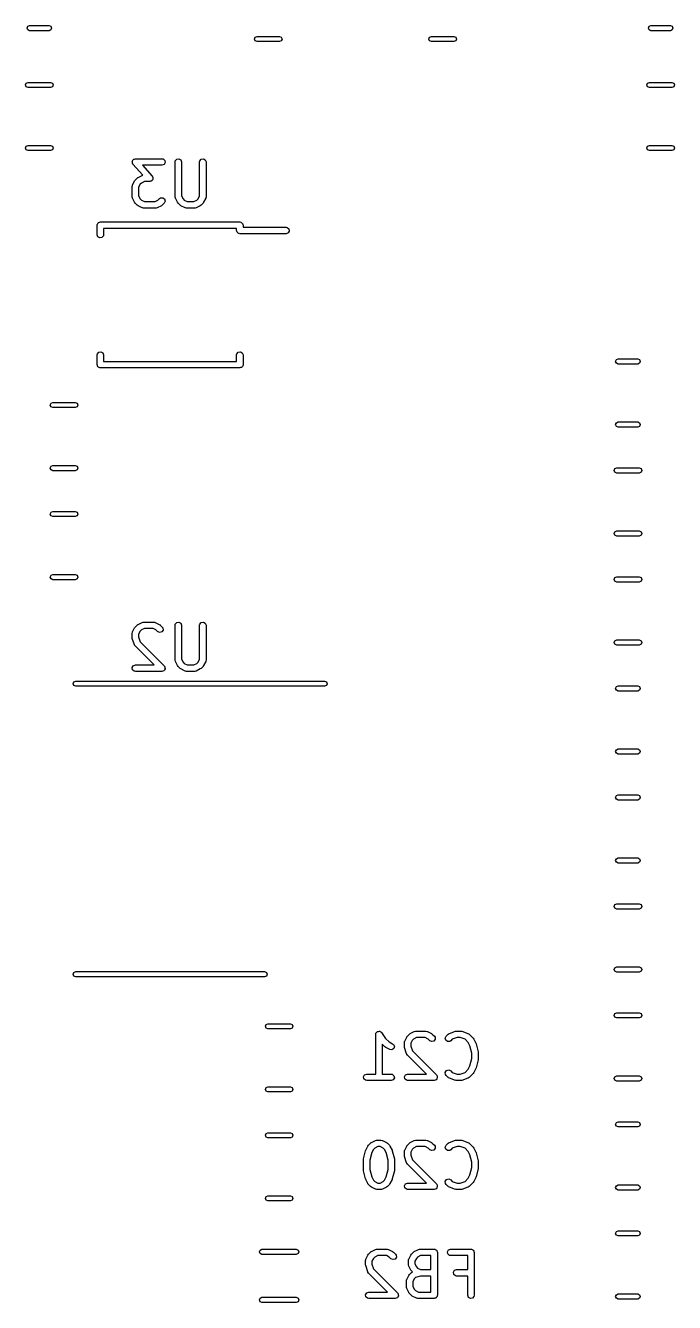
# Model space of a CAD drawing. Extents: x 65 to 231, y -134 to -59.
# Drawn here: x 162.24 to 177.36, y -126.35 to -96.59 of the extents above; entities that cross this region are included whole.
import ezdxf

# ---------------------------------------------------------------- set-up
doc = ezdxf.new("R2010")
doc.units = 0
doc.layers.add('BLACK', color=7, linetype='CONTINUOUS')

msp = doc.modelspace()

# ---------------------------------------------------------------- linework, layer by layer
at = {"layer": 'BLACK', "linetype": 'CONTINUOUS'}
for p, q in [((162.273, -96.653), (162.291, -96.6106)), ((162.291, -96.6954), (162.273, -96.653)), ((162.291, -96.6106), (162.333, -96.593)), ((162.333, -96.713), (162.291, -96.6954)), ((162.333, -96.593), (162.787, -96.593)), ((162.787, -96.593), (162.829, -96.6106)), ((162.829, -96.6954), (162.787, -96.713)), ((162.829, -96.6106), (162.847, -96.653)), ((162.847, -96.653), (162.829, -96.6954)), ((176.751, -96.653), (176.769, -96.6106)), ((176.769, -96.6954), (176.751, -96.653)), ((176.769, -96.6106), (176.811, -96.593)), ((176.811, -96.713), (176.769, -96.6954)), ((176.811, -96.593), (177.265, -96.593)), ((177.265, -96.593), (177.307, -96.6106)), ((177.307, -96.6954), (177.265, -96.713)), ((177.307, -96.6106), (177.325, -96.653)), ((177.325, -96.653), (177.307, -96.6954)), ((162.787, -96.713), (162.333, -96.713)), ((167.573, -96.907), (167.59, -96.8646)), ((167.59, -96.9494), (167.573, -96.907)), ((167.59, -96.8646), (167.633, -96.847)), ((167.633, -96.967), (167.59, -96.9494)), ((167.633, -96.847), (168.155, -96.847)), ((168.155, -96.967), (167.633, -96.967)), ((168.155, -96.847), (168.198, -96.8646)), ((168.198, -96.9494), (168.155, -96.967)), ((168.198, -96.8646), (168.215, -96.907)), ((168.215, -96.907), (168.198, -96.9494)), ((171.637, -96.907), (171.654, -96.8646)), ((171.654, -96.9494), (171.637, -96.907)), ((171.654, -96.8646), (171.697, -96.847)), ((171.697, -96.967), (171.654, -96.9494)), ((171.697, -96.847), (172.219, -96.847)), ((172.219, -96.967), (171.697, -96.967)), ((172.219, -96.847), (172.262, -96.8646)), ((172.262, -96.9494), (172.219, -96.967)), ((172.262, -96.8646), (172.279, -96.907)), ((172.279, -96.907), (172.262, -96.9494)), ((177.265, -96.713), (176.811, -96.713)), ((162.239, -97.977), (162.256, -97.9346)), ((162.256, -98.0194), (162.239, -97.977)), ((162.256, -97.9346), (162.299, -97.917)), ((162.299, -98.037), (162.256, -98.0194)), ((162.299, -97.917), (162.821, -97.917)), ((162.821, -98.037), (162.299, -98.037)), ((162.821, -97.917), (162.864, -97.9346)), ((162.864, -98.0194), (162.821, -98.037)), ((162.864, -97.9346), (162.881, -97.977)), ((162.881, -97.977), (162.864, -98.0194)), ((176.717, -97.977), (176.734, -97.9346)), ((176.734, -98.0194), (176.717, -97.977)), ((176.734, -97.9346), (176.777, -97.917)), ((176.777, -98.037), (176.734, -98.0194)), ((176.777, -97.917), (177.299, -97.917)), ((177.299, -98.037), (176.777, -98.037)), ((177.299, -97.917), (177.342, -97.9346)), ((177.342, -98.0194), (177.299, -98.037)), ((177.342, -97.9346), (177.359, -97.977)), ((177.359, -97.977), (177.342, -98.0194)), ((162.256, -99.4046), (162.299, -99.387)), ((162.299, -99.387), (162.821, -99.387)), ((162.821, -99.387), (162.864, -99.4046)), ((176.734, -99.4046), (176.777, -99.387)), ((176.777, -99.387), (177.299, -99.387)), ((177.299, -99.387), (177.342, -99.4046)), ((162.239, -99.447), (162.256, -99.4046)), ((162.256, -99.4894), (162.239, -99.447)), ((162.299, -99.507), (162.256, -99.4894)), ((162.821, -99.507), (162.299, -99.507)), ((162.864, -99.4894), (162.821, -99.507)), ((162.864, -99.4046), (162.881, -99.447)), ((162.881, -99.447), (162.864, -99.4894)), ((176.717, -99.447), (176.734, -99.4046)), ((176.734, -99.4894), (176.717, -99.447)), ((176.777, -99.507), (176.734, -99.4894)), ((177.299, -99.507), (176.777, -99.507)), ((177.342, -99.4894), (177.299, -99.507)), ((177.342, -99.4046), (177.359, -99.447)), ((177.359, -99.447), (177.342, -99.4894)), ((164.725, -99.7594), (164.728, -99.7542)), ((164.728, -99.7793), (164.725, -99.7594)), ((164.727, -99.7482), (164.74, -99.7324)), ((164.728, -99.7542), (164.727, -99.7482)), ((164.729, -99.7995), (164.728, -99.7793)), ((164.733, -99.8068), (164.729, -99.7995)), ((164.734, -99.8099), (164.733, -99.8068)), ((164.736, -99.8121), (164.734, -99.8099)), ((164.742, -99.8218), (164.736, -99.8121)), ((164.74, -99.7324), (164.75, -99.7149)), ((164.97, -100.082), (164.742, -99.8218)), ((164.75, -99.7149), (164.756, -99.7129)), ((164.756, -99.7129), (164.76, -99.7082)), ((164.76, -99.7082), (164.779, -99.7043)), ((164.779, -99.7043), (164.798, -99.6974)), ((164.798, -99.6974), (165.418, -99.6974)), ((165.418, -99.8474), (164.964, -99.8474)), ((164.964, -99.8474), (165.188, -100.104)), ((165.418, -99.6974), (165.443, -99.7019)), ((165.466, -99.8298), (165.418, -99.8474)), ((165.443, -99.7019), (165.482, -99.7349)), ((165.491, -99.7854), (165.466, -99.8298)), ((165.482, -99.7349), (165.491, -99.7854)), ((165.723, -99.7724), (165.728, -99.7467)), ((165.723, -100.582), (165.723, -99.7724)), ((165.728, -99.7467), (165.761, -99.7074)), ((165.761, -99.7074), (165.811, -99.6985)), ((165.811, -99.6985), (165.856, -99.7242)), ((165.856, -99.7242), (165.873, -99.7724)), ((165.873, -99.7724), (165.873, -100.564)), ((166.295, -99.7724), (166.299, -99.7467)), ((166.295, -100.564), (166.295, -99.7724)), ((166.299, -99.7467), (166.332, -99.7074)), ((166.332, -99.7074), (166.383, -99.6985)), ((166.383, -99.6985), (166.427, -99.7242)), ((166.427, -99.7242), (166.445, -99.7724)), ((166.445, -99.7724), (166.445, -100.582)), ((164.731, -100.31), (164.779, -100.215)), ((164.779, -100.215), (164.792, -100.197)), ((164.792, -100.197), (164.793, -100.196)), ((164.793, -100.196), (164.841, -100.148)), ((164.841, -100.148), (164.859, -100.135)), ((164.859, -100.135), (164.86, -100.134)), ((164.86, -100.134), (164.955, -100.086)), ((164.938, -100.263), (164.908, -100.293)), ((165.007, -100.228), (164.938, -100.263)), ((164.955, -100.086), (164.97, -100.082)), ((165.132, -100.228), (165.007, -100.228)), ((165.151, -100.221), (165.132, -100.228)), ((165.171, -100.217), (165.151, -100.221)), ((165.174, -100.213), (165.171, -100.217)), ((165.18, -100.211), (165.174, -100.213)), ((165.19, -100.193), (165.18, -100.211)), ((165.188, -100.104), (165.194, -100.114)), ((165.203, -100.178), (165.19, -100.193)), ((165.194, -100.114), (165.197, -100.116)), ((165.197, -100.116), (165.197, -100.119)), ((165.197, -100.119), (165.202, -100.126)), ((165.202, -100.126), (165.202, -100.146)), ((165.202, -100.146), (165.206, -100.166)), ((165.206, -100.166), (165.203, -100.172)), ((165.203, -100.172), (165.203, -100.178)), ((164.723, -100.344), (164.728, -100.318)), ((164.723, -100.582), (164.723, -100.344)), ((164.728, -100.318), (164.731, -100.315)), ((164.731, -100.315), (164.731, -100.31)), ((164.908, -100.293), (164.873, -100.362)), ((164.873, -100.362), (164.873, -100.564)), ((164.873, -100.564), (164.908, -100.633)), ((165.873, -100.564), (165.908, -100.633)), ((166.261, -100.633), (166.295, -100.564)), ((164.725, -100.586), (164.723, -100.582)), ((164.724, -100.59), (164.725, -100.586)), ((164.731, -100.615), (164.724, -100.59)), ((164.779, -100.711), (164.731, -100.615)), ((164.78, -100.712), (164.779, -100.711)), ((164.793, -100.73), (164.78, -100.712)), ((164.841, -100.778), (164.793, -100.73)), ((164.842, -100.778), (164.841, -100.778)), ((164.86, -100.792), (164.842, -100.778)), ((164.955, -100.839), (164.86, -100.792)), ((164.908, -100.633), (164.938, -100.663)), ((164.938, -100.663), (165.007, -100.697)), ((164.96, -100.84), (164.955, -100.839)), ((164.963, -100.843), (164.96, -100.84)), ((164.989, -100.847), (164.963, -100.843)), ((165.275, -100.847), (164.989, -100.847)), ((165.007, -100.697), (165.257, -100.697)), ((165.257, -100.697), (165.325, -100.663)), ((165.279, -100.846), (165.275, -100.847)), ((165.283, -100.847), (165.279, -100.846)), ((165.308, -100.839), (165.283, -100.847)), ((165.403, -100.792), (165.308, -100.839)), ((165.325, -100.663), (165.364, -100.624)), ((165.364, -100.624), (165.386, -100.609)), ((165.386, -100.609), (165.437, -100.605)), ((165.405, -100.791), (165.403, -100.792)), ((165.423, -100.778), (165.405, -100.791)), ((165.471, -100.73), (165.423, -100.778)), ((165.437, -100.605), (165.479, -100.634)), ((165.492, -100.684), (165.471, -100.73)), ((165.479, -100.634), (165.492, -100.684)), ((165.725, -100.586), (165.723, -100.582)), ((165.724, -100.59), (165.725, -100.586)), ((165.731, -100.615), (165.724, -100.59)), ((165.779, -100.711), (165.731, -100.615)), ((165.78, -100.712), (165.779, -100.711)), ((165.793, -100.73), (165.78, -100.712)), ((165.841, -100.778), (165.793, -100.73)), ((165.842, -100.778), (165.841, -100.778)), ((165.86, -100.792), (165.842, -100.778)), ((165.955, -100.839), (165.86, -100.792)), ((165.908, -100.633), (165.938, -100.663)), ((165.938, -100.663), (166.007, -100.697)), ((165.96, -100.84), (165.955, -100.839)), ((165.963, -100.843), (165.96, -100.84)), ((165.989, -100.847), (165.963, -100.843)), ((166.179, -100.847), (165.989, -100.847)), ((166.007, -100.697), (166.162, -100.697)), ((166.162, -100.697), (166.23, -100.663)), ((166.184, -100.846), (166.179, -100.847)), ((166.188, -100.847), (166.184, -100.846)), ((166.213, -100.839), (166.188, -100.847)), ((166.308, -100.792), (166.213, -100.839)), ((166.23, -100.663), (166.261, -100.633)), ((166.309, -100.791), (166.308, -100.792)), ((166.328, -100.778), (166.309, -100.791)), ((166.375, -100.73), (166.328, -100.778)), ((166.376, -100.729), (166.375, -100.73)), ((166.389, -100.711), (166.376, -100.729)), ((166.437, -100.615), (166.389, -100.711)), ((166.44, -100.608), (166.437, -100.611)), ((166.437, -100.611), (166.437, -100.615)), ((166.445, -100.582), (166.44, -100.608)), ((163.965, -101.177), (163.983, -101.17)), ((163.983, -101.17), (167.233, -101.17)), ((167.233, -101.17), (167.243, -101.172)), ((167.243, -101.172), (167.246, -101.171)), ((167.246, -101.171), (167.249, -101.173)), ((167.249, -101.173), (167.259, -101.175)), ((163.908, -101.245), (163.91, -101.235)), ((163.908, -101.47), (163.908, -101.245)), ((163.926, -101.518), (163.908, -101.47)), ((163.909, -101.232), (163.911, -101.229)), ((163.91, -101.235), (163.909, -101.232)), ((163.911, -101.229), (163.913, -101.219)), ((163.913, -101.219), (163.925, -101.204)), ((163.925, -101.204), (163.935, -101.188)), ((163.935, -101.188), (163.941, -101.185)), ((163.941, -101.185), (163.945, -101.18)), ((163.945, -101.18), (163.965, -101.177)), ((164.058, -101.47), (164.053, -101.496)), ((167.158, -101.32), (164.058, -101.32)), ((164.058, -101.32), (164.058, -101.47)), ((167.158, -101.37), (167.158, -101.32)), ((167.165, -101.388), (167.158, -101.37)), ((167.168, -101.407), (167.165, -101.388)), ((167.173, -101.412), (167.168, -101.407)), ((167.176, -101.418), (167.173, -101.412)), ((167.192, -101.428), (167.176, -101.418)), ((167.207, -101.44), (167.192, -101.428)), ((167.217, -101.442), (167.207, -101.44)), ((167.22, -101.444), (167.217, -101.442)), ((167.223, -101.443), (167.22, -101.444)), ((167.233, -101.445), (167.223, -101.443)), ((168.308, -101.445), (167.233, -101.445)), ((167.259, -101.175), (167.274, -101.187)), ((167.274, -101.187), (167.29, -101.197)), ((167.29, -101.197), (167.293, -101.203)), ((167.293, -101.203), (167.298, -101.207)), ((167.298, -101.207), (167.301, -101.227)), ((167.301, -101.227), (167.308, -101.245)), ((167.308, -101.245), (167.308, -101.295)), ((167.308, -101.295), (168.308, -101.295)), ((168.308, -101.295), (168.334, -101.3)), ((168.356, -101.427), (168.308, -101.445)), ((168.334, -101.3), (168.373, -101.332)), ((168.382, -101.383), (168.356, -101.427)), ((168.373, -101.332), (168.382, -101.383)), ((163.97, -101.544), (163.926, -101.518)), ((164.02, -101.535), (163.97, -101.544)), ((164.053, -101.496), (164.02, -101.535)), ((163.908, -104.27), (163.913, -104.244)), ((163.908, -104.495), (163.908, -104.27)), ((163.913, -104.244), (163.945, -104.205)), ((163.945, -104.205), (163.996, -104.196)), ((163.996, -104.196), (164.04, -104.222)), ((164.04, -104.222), (164.058, -104.27)), ((164.058, -104.27), (164.058, -104.42)), ((164.058, -104.42), (167.158, -104.42)), ((167.158, -104.27), (167.163, -104.244)), ((167.158, -104.42), (167.158, -104.27)), ((167.163, -104.244), (167.195, -104.205)), ((167.195, -104.205), (167.246, -104.196)), ((167.246, -104.196), (167.29, -104.222)), ((167.29, -104.222), (167.308, -104.27)), ((167.308, -104.27), (167.308, -104.495)), ((175.989, -104.421), (176.007, -104.379)), ((176.007, -104.463), (175.989, -104.421)), ((176.007, -104.379), (176.049, -104.361)), ((176.049, -104.361), (176.503, -104.361)), ((176.503, -104.361), (176.545, -104.379)), ((176.545, -104.379), (176.563, -104.421)), ((176.563, -104.421), (176.545, -104.463)), ((163.915, -104.513), (163.908, -104.495)), ((163.918, -104.532), (163.915, -104.513)), ((163.923, -104.537), (163.918, -104.532)), ((163.926, -104.543), (163.923, -104.537)), ((163.942, -104.553), (163.926, -104.543)), ((163.957, -104.565), (163.942, -104.553)), ((163.967, -104.567), (163.957, -104.565)), ((163.97, -104.569), (163.967, -104.567)), ((163.973, -104.568), (163.97, -104.569)), ((163.983, -104.57), (163.973, -104.568)), ((167.233, -104.57), (163.983, -104.57)), ((167.251, -104.563), (167.233, -104.57)), ((167.27, -104.56), (167.251, -104.563)), ((167.275, -104.555), (167.27, -104.56)), ((167.281, -104.552), (167.275, -104.555)), ((167.291, -104.536), (167.281, -104.552)), ((167.303, -104.521), (167.291, -104.536)), ((167.305, -104.511), (167.303, -104.521)), ((167.307, -104.508), (167.305, -104.511)), ((167.308, -104.495), (167.306, -104.505)), ((167.306, -104.505), (167.307, -104.508)), ((176.049, -104.481), (176.007, -104.463)), ((176.503, -104.481), (176.049, -104.481)), ((176.545, -104.463), (176.503, -104.481)), ((162.815, -105.437), (162.833, -105.395)), ((162.833, -105.479), (162.815, -105.437)), ((162.833, -105.395), (162.875, -105.377)), ((162.875, -105.497), (162.833, -105.479)), ((162.875, -105.377), (163.398, -105.377)), ((163.398, -105.497), (162.875, -105.497)), ((163.398, -105.377), (163.44, -105.395)), ((163.44, -105.479), (163.398, -105.497)), ((163.44, -105.395), (163.458, -105.437)), ((163.458, -105.437), (163.44, -105.479)), ((175.989, -105.891), (176.007, -105.849)), ((176.007, -105.933), (175.989, -105.891)), ((176.007, -105.849), (176.049, -105.831)), ((176.049, -105.951), (176.007, -105.933)), ((176.049, -105.831), (176.503, -105.831)), ((176.503, -105.831), (176.545, -105.849)), ((176.545, -105.933), (176.503, -105.951)), ((176.545, -105.849), (176.563, -105.891)), ((176.563, -105.891), (176.545, -105.933)), ((176.503, -105.951), (176.049, -105.951)), ((162.815, -106.907), (162.833, -106.865)), ((162.833, -106.949), (162.815, -106.907)), ((162.833, -106.865), (162.875, -106.847)), ((162.875, -106.967), (162.833, -106.949)), ((162.875, -106.847), (163.398, -106.847)), ((163.398, -106.967), (162.875, -106.967)), ((163.398, -106.847), (163.44, -106.865)), ((163.44, -106.949), (163.398, -106.967)), ((163.44, -106.865), (163.458, -106.907)), ((163.458, -106.907), (163.44, -106.949)), ((175.955, -106.961), (175.972, -106.919)), ((175.972, -107.003), (175.955, -106.961)), ((175.972, -106.919), (176.015, -106.901)), ((176.015, -107.021), (175.972, -107.003)), ((176.015, -106.901), (176.537, -106.901)), ((176.537, -107.021), (176.015, -107.021)), ((176.537, -106.901), (176.58, -106.919)), ((176.58, -107.003), (176.537, -107.021)), ((176.58, -106.919), (176.597, -106.961)), ((176.597, -106.961), (176.58, -107.003)), ((162.815, -107.977), (162.833, -107.935)), ((162.833, -108.019), (162.815, -107.977)), ((162.833, -107.935), (162.875, -107.917)), ((162.875, -107.917), (163.398, -107.917)), ((163.398, -107.917), (163.44, -107.935)), ((163.44, -107.935), (163.458, -107.977)), ((163.458, -107.977), (163.44, -108.019)), ((162.875, -108.037), (162.833, -108.019)), ((163.398, -108.037), (162.875, -108.037)), ((163.44, -108.019), (163.398, -108.037)), ((175.955, -108.431), (175.972, -108.389)), ((175.972, -108.473), (175.955, -108.431)), ((175.972, -108.389), (176.015, -108.371)), ((176.015, -108.491), (175.972, -108.473)), ((176.015, -108.371), (176.537, -108.371)), ((176.537, -108.491), (176.015, -108.491)), ((176.537, -108.371), (176.58, -108.389)), ((176.58, -108.473), (176.537, -108.491)), ((176.58, -108.389), (176.597, -108.431)), ((176.597, -108.431), (176.58, -108.473)), ((162.815, -109.447), (162.833, -109.405)), ((162.833, -109.489), (162.815, -109.447)), ((162.833, -109.405), (162.875, -109.387)), ((162.875, -109.507), (162.833, -109.489)), ((162.875, -109.387), (163.398, -109.387)), ((163.398, -109.387), (163.44, -109.405)), ((163.44, -109.489), (163.398, -109.507)), ((163.44, -109.405), (163.458, -109.447)), ((163.458, -109.447), (163.44, -109.489)), ((175.955, -109.501), (175.972, -109.459)), ((175.972, -109.543), (175.955, -109.501)), ((175.972, -109.459), (176.015, -109.441)), ((176.015, -109.441), (176.537, -109.441)), ((176.537, -109.441), (176.58, -109.459)), ((176.58, -109.459), (176.597, -109.501)), ((176.597, -109.501), (176.58, -109.543)), ((163.398, -109.507), (162.875, -109.507)), ((176.015, -109.561), (175.972, -109.543)), ((176.537, -109.561), (176.015, -109.561)), ((176.58, -109.543), (176.537, -109.561)), ((164.731, -110.725), (164.779, -110.63)), ((164.779, -110.63), (164.792, -110.612)), ((164.792, -110.612), (164.793, -110.611)), ((164.793, -110.611), (164.841, -110.563)), ((164.841, -110.563), (164.859, -110.55)), ((164.859, -110.55), (164.86, -110.549)), ((164.86, -110.549), (164.955, -110.501)), ((164.938, -110.678), (164.908, -110.708)), ((165.007, -110.643), (164.938, -110.678)), ((164.955, -110.501), (164.98, -110.494)), ((164.98, -110.494), (164.985, -110.495)), ((164.985, -110.495), (164.989, -110.493)), ((164.989, -110.493), (165.227, -110.493)), ((165.209, -110.643), (165.007, -110.643)), ((165.278, -110.678), (165.209, -110.643)), ((165.227, -110.493), (165.253, -110.498)), ((165.253, -110.498), (165.256, -110.501)), ((165.256, -110.501), (165.261, -110.501)), ((165.261, -110.501), (165.356, -110.549)), ((165.317, -110.717), (165.278, -110.678)), ((165.356, -110.549), (165.374, -110.562)), ((165.374, -110.562), (165.375, -110.563)), ((165.375, -110.563), (165.423, -110.611)), ((165.442, -110.683), (165.413, -110.725)), ((165.423, -110.611), (165.438, -110.632)), ((165.438, -110.632), (165.442, -110.683)), ((165.723, -110.568), (165.728, -110.543)), ((165.723, -111.378), (165.723, -110.568)), ((165.728, -110.543), (165.761, -110.503)), ((165.761, -110.503), (165.811, -110.495)), ((165.811, -110.495), (165.856, -110.52)), ((165.856, -110.52), (165.873, -110.568)), ((165.873, -110.568), (165.873, -111.36)), ((166.295, -110.568), (166.299, -110.543)), ((166.295, -111.36), (166.295, -110.568)), ((166.299, -110.543), (166.332, -110.503)), ((166.332, -110.503), (166.383, -110.495)), ((166.383, -110.495), (166.427, -110.52)), ((166.427, -110.52), (166.445, -110.568)), ((166.445, -110.568), (166.445, -111.378)), ((164.723, -110.759), (164.728, -110.733)), ((164.723, -110.854), (164.723, -110.759)), ((164.724, -110.856), (164.723, -110.854)), ((164.727, -110.878), (164.724, -110.856)), ((164.775, -111.021), (164.727, -110.878)), ((164.728, -110.733), (164.731, -110.73)), ((164.731, -110.73), (164.731, -110.725)), ((164.908, -110.708), (164.873, -110.777)), ((164.873, -110.777), (164.873, -110.842)), ((164.873, -110.842), (164.912, -110.956)), ((164.912, -110.956), (165.471, -111.515)), ((165.363, -110.738), (165.317, -110.717)), ((165.413, -110.725), (165.363, -110.738)), ((175.955, -110.971), (175.972, -110.929)), ((175.972, -111.013), (175.955, -110.971)), ((175.972, -110.929), (176.015, -110.911)), ((176.015, -110.911), (176.537, -110.911)), ((176.537, -110.911), (176.58, -110.929)), ((176.58, -110.929), (176.597, -110.971)), ((176.597, -110.971), (176.58, -111.013)), ((164.778, -111.024), (164.775, -111.021)), ((164.778, -111.029), (164.778, -111.024)), ((164.793, -111.05), (164.778, -111.029)), ((165.236, -111.493), (164.793, -111.05)), ((176.015, -111.031), (175.972, -111.013)), ((176.537, -111.031), (176.015, -111.031)), ((176.58, -111.013), (176.537, -111.031)), ((164.725, -111.555), (164.75, -111.511)), ((164.734, -111.606), (164.725, -111.555)), ((164.75, -111.511), (164.798, -111.493)), ((164.798, -111.493), (165.236, -111.493)), ((165.471, -111.515), (165.48, -111.529)), ((165.49, -111.588), (165.477, -111.606)), ((165.48, -111.529), (165.482, -111.531)), ((165.482, -111.531), (165.483, -111.533)), ((165.483, -111.533), (165.485, -111.537)), ((165.485, -111.537), (165.487, -111.559)), ((165.487, -111.559), (165.491, -111.581)), ((165.491, -111.581), (165.49, -111.584)), ((165.49, -111.584), (165.49, -111.588)), ((165.725, -111.382), (165.723, -111.378)), ((165.724, -111.386), (165.725, -111.382)), ((165.731, -111.411), (165.724, -111.386)), ((165.779, -111.507), (165.731, -111.411)), ((165.78, -111.508), (165.779, -111.507)), ((165.793, -111.526), (165.78, -111.508)), ((165.841, -111.574), (165.793, -111.526)), ((165.842, -111.574), (165.841, -111.574)), ((165.86, -111.588), (165.842, -111.574)), ((165.955, -111.635), (165.86, -111.588)), ((165.873, -111.36), (165.908, -111.429)), ((165.908, -111.429), (165.938, -111.459)), ((165.938, -111.459), (166.007, -111.493)), ((166.007, -111.493), (166.162, -111.493)), ((166.162, -111.493), (166.23, -111.459)), ((166.308, -111.588), (166.213, -111.635)), ((166.23, -111.459), (166.261, -111.429)), ((166.261, -111.429), (166.295, -111.36)), ((166.309, -111.587), (166.308, -111.588)), ((166.328, -111.574), (166.309, -111.587)), ((166.375, -111.526), (166.328, -111.574)), ((166.376, -111.525), (166.375, -111.526)), ((166.389, -111.507), (166.376, -111.525)), ((166.437, -111.411), (166.389, -111.507)), ((166.44, -111.404), (166.437, -111.407)), ((166.437, -111.407), (166.437, -111.411)), ((166.445, -111.378), (166.44, -111.404)), ((163.366, -111.889), (163.408, -111.871)), ((163.408, -111.871), (169.208, -111.871)), ((164.773, -111.639), (164.734, -111.606)), ((164.798, -111.643), (164.773, -111.639)), ((165.418, -111.643), (164.798, -111.643)), ((165.439, -111.636), (165.418, -111.643)), ((165.461, -111.63), (165.439, -111.636)), ((165.463, -111.627), (165.461, -111.63)), ((165.466, -111.626), (165.463, -111.627)), ((165.477, -111.606), (165.466, -111.626)), ((165.96, -111.636), (165.955, -111.635)), ((165.963, -111.639), (165.96, -111.636)), ((165.989, -111.643), (165.963, -111.639)), ((166.179, -111.643), (165.989, -111.643)), ((166.184, -111.642), (166.179, -111.643)), ((166.188, -111.643), (166.184, -111.642)), ((166.213, -111.635), (166.188, -111.643)), ((169.208, -111.871), (169.25, -111.889)), ((163.348, -111.931), (163.366, -111.889)), ((163.366, -111.973), (163.348, -111.931)), ((163.408, -111.991), (163.366, -111.973)), ((169.208, -111.991), (163.408, -111.991)), ((169.25, -111.973), (169.208, -111.991)), ((169.25, -111.889), (169.268, -111.931)), ((169.268, -111.931), (169.25, -111.973)), ((175.989, -112.041), (176.007, -111.999)), ((176.007, -112.083), (175.989, -112.041)), ((176.007, -111.999), (176.049, -111.981)), ((176.049, -112.101), (176.007, -112.083)), ((176.049, -111.981), (176.503, -111.981)), ((176.503, -112.101), (176.049, -112.101)), ((176.503, -111.981), (176.545, -111.999)), ((176.545, -112.083), (176.503, -112.101)), ((176.545, -111.999), (176.563, -112.041)), ((176.563, -112.041), (176.545, -112.083)), ((175.989, -113.511), (176.007, -113.469)), ((176.007, -113.553), (175.989, -113.511)), ((176.007, -113.469), (176.049, -113.451)), ((176.049, -113.571), (176.007, -113.553)), ((176.049, -113.451), (176.503, -113.451)), ((176.503, -113.571), (176.049, -113.571)), ((176.503, -113.451), (176.545, -113.469)), ((176.545, -113.553), (176.503, -113.571)), ((176.545, -113.469), (176.563, -113.511)), ((176.563, -113.511), (176.545, -113.553)), ((175.989, -114.581), (176.007, -114.539)), ((176.007, -114.539), (176.049, -114.521)), ((176.049, -114.521), (176.503, -114.521)), ((176.503, -114.521), (176.545, -114.539)), ((176.545, -114.539), (176.563, -114.581)), ((176.007, -114.623), (175.989, -114.581)), ((176.049, -114.641), (176.007, -114.623)), ((176.503, -114.641), (176.049, -114.641)), ((176.545, -114.623), (176.503, -114.641)), ((176.563, -114.581), (176.545, -114.623)), ((175.989, -116.051), (176.007, -116.009)), ((176.007, -116.093), (175.989, -116.051)), ((176.007, -116.009), (176.049, -115.991)), ((176.049, -115.991), (176.503, -115.991)), ((176.503, -115.991), (176.545, -116.009)), ((176.545, -116.009), (176.563, -116.051)), ((176.563, -116.051), (176.545, -116.093)), ((176.049, -116.111), (176.007, -116.093)), ((176.503, -116.111), (176.049, -116.111)), ((176.545, -116.093), (176.503, -116.111)), ((175.955, -117.121), (175.972, -117.079)), ((175.972, -117.163), (175.955, -117.121)), ((175.972, -117.079), (176.015, -117.061)), ((176.015, -117.181), (175.972, -117.163)), ((176.015, -117.061), (176.537, -117.061)), ((176.537, -117.181), (176.015, -117.181)), ((176.537, -117.061), (176.58, -117.079)), ((176.58, -117.163), (176.537, -117.181)), ((176.58, -117.079), (176.597, -117.121)), ((176.597, -117.121), (176.58, -117.163)), ((163.348, -118.701), (163.366, -118.659)), ((163.366, -118.743), (163.348, -118.701)), ((163.366, -118.659), (163.408, -118.641)), ((163.408, -118.641), (167.808, -118.641)), ((167.808, -118.641), (167.85, -118.659)), ((167.85, -118.659), (167.868, -118.701)), ((167.868, -118.701), (167.85, -118.743)), ((175.955, -118.591), (175.972, -118.549)), ((175.972, -118.633), (175.955, -118.591)), ((175.972, -118.549), (176.015, -118.531)), ((176.015, -118.651), (175.972, -118.633)), ((176.015, -118.531), (176.537, -118.531)), ((176.537, -118.651), (176.015, -118.651)), ((176.537, -118.531), (176.58, -118.549)), ((176.58, -118.633), (176.537, -118.651)), ((176.58, -118.549), (176.597, -118.591)), ((176.597, -118.591), (176.58, -118.633)), ((163.408, -118.761), (163.366, -118.743)), ((167.808, -118.761), (163.408, -118.761)), ((167.85, -118.743), (167.808, -118.761)), ((175.955, -119.661), (175.972, -119.619)), ((175.972, -119.619), (176.015, -119.601)), ((176.015, -119.601), (176.537, -119.601)), ((176.537, -119.601), (176.58, -119.619)), ((176.58, -119.619), (176.597, -119.661)), ((167.827, -119.915), (167.844, -119.873)), ((167.844, -119.957), (167.827, -119.915)), ((167.844, -119.873), (167.887, -119.855)), ((167.887, -119.855), (168.409, -119.855)), ((168.409, -119.855), (168.452, -119.873)), ((168.452, -119.873), (168.469, -119.915)), ((168.469, -119.915), (168.452, -119.957)), ((175.972, -119.703), (175.955, -119.661)), ((176.015, -119.721), (175.972, -119.703)), ((176.537, -119.721), (176.015, -119.721)), ((176.58, -119.703), (176.537, -119.721)), ((176.597, -119.661), (176.58, -119.703)), ((167.887, -119.975), (167.844, -119.957)), ((168.409, -119.975), (167.887, -119.975)), ((168.452, -119.957), (168.409, -119.975)), ((170.399, -120.102), (170.403, -120.077)), ((170.399, -121.027), (170.399, -120.102)), ((170.403, -120.077), (170.406, -120.073)), ((170.406, -120.073), (170.407, -120.069)), ((170.407, -120.069), (170.422, -120.054)), ((170.422, -120.054), (170.436, -120.037)), ((170.436, -120.037), (170.441, -120.037)), ((170.441, -120.037), (170.444, -120.034)), ((170.444, -120.034), (170.465, -120.032)), ((170.465, -120.032), (170.487, -120.029)), ((170.487, -120.029), (170.491, -120.031)), ((170.491, -120.031), (170.495, -120.03)), ((170.495, -120.03), (170.512, -120.043)), ((170.512, -120.043), (170.531, -120.054)), ((170.531, -120.054), (170.533, -120.058)), ((170.533, -120.058), (170.536, -120.061)), ((170.536, -120.061), (170.627, -120.197)), ((170.627, -120.197), (170.709, -120.279)), ((171.073, -120.259), (171.121, -120.164)), ((171.121, -120.164), (171.134, -120.146)), ((171.134, -120.146), (171.135, -120.145)), ((171.135, -120.145), (171.183, -120.097)), ((171.183, -120.097), (171.201, -120.084)), ((171.201, -120.084), (171.202, -120.083)), ((171.202, -120.083), (171.297, -120.035)), ((171.28, -120.212), (171.25, -120.242)), ((171.349, -120.177), (171.28, -120.212)), ((171.297, -120.035), (171.322, -120.028)), ((171.322, -120.028), (171.327, -120.029)), ((171.327, -120.029), (171.331, -120.027)), ((171.331, -120.027), (171.569, -120.027)), ((171.551, -120.177), (171.349, -120.177)), ((171.62, -120.212), (171.551, -120.177)), ((171.569, -120.027), (171.595, -120.032)), ((171.595, -120.032), (171.598, -120.035)), ((171.598, -120.035), (171.603, -120.035)), ((171.603, -120.035), (171.698, -120.083)), ((171.659, -120.251), (171.62, -120.212)), ((171.698, -120.083), (171.716, -120.096)), ((171.716, -120.096), (171.717, -120.097)), ((171.717, -120.097), (171.765, -120.145)), ((171.784, -120.217), (171.755, -120.259)), ((171.765, -120.145), (171.78, -120.166)), ((171.78, -120.166), (171.784, -120.217)), ((172.018, -120.191), (172.04, -120.145)), ((172.031, -120.241), (172.018, -120.191)), ((172.04, -120.145), (172.087, -120.097)), ((172.087, -120.097), (172.109, -120.082)), ((172.109, -120.082), (172.113, -120.082)), ((172.113, -120.082), (172.117, -120.079)), ((172.117, -120.079), (172.26, -120.031)), ((172.181, -120.216), (172.146, -120.251)), ((172.296, -120.177), (172.181, -120.216)), ((172.26, -120.031), (172.282, -120.028)), ((172.282, -120.028), (172.283, -120.027)), ((172.283, -120.027), (172.379, -120.027)), ((172.366, -120.177), (172.296, -120.177)), ((172.481, -120.216), (172.366, -120.177)), ((172.379, -120.027), (172.401, -120.031)), ((172.401, -120.031), (172.402, -120.031)), ((172.402, -120.031), (172.545, -120.079)), ((172.555, -120.29), (172.481, -120.216)), ((172.545, -120.079), (172.568, -120.091)), ((172.568, -120.091), (172.57, -120.095)), ((172.57, -120.095), (172.574, -120.097)), ((172.574, -120.097), (172.67, -120.192)), ((172.67, -120.192), (172.683, -120.211)), ((172.683, -120.211), (172.684, -120.212)), ((172.684, -120.212), (172.731, -120.307)), ((170.611, -120.394), (170.549, -120.331)), ((170.549, -120.331), (170.549, -121.027)), ((170.613, -120.394), (170.611, -120.394)), ((170.631, -120.408), (170.613, -120.394)), ((170.726, -120.455), (170.631, -120.408)), ((170.709, -120.279), (170.793, -120.321)), ((170.777, -120.461), (170.726, -120.455)), ((170.82, -120.433), (170.777, -120.461)), ((170.793, -120.321), (170.814, -120.337)), ((170.814, -120.337), (170.834, -120.384)), ((170.834, -120.384), (170.82, -120.433)), ((171.065, -120.293), (171.07, -120.267)), ((171.065, -120.388), (171.065, -120.293)), ((171.066, -120.39), (171.065, -120.388)), ((171.069, -120.412), (171.066, -120.39)), ((171.117, -120.555), (171.069, -120.412)), ((171.07, -120.267), (171.073, -120.264)), ((171.073, -120.264), (171.073, -120.259)), ((171.25, -120.242), (171.215, -120.311)), ((171.215, -120.311), (171.215, -120.376)), ((171.215, -120.376), (171.254, -120.49)), ((171.254, -120.49), (171.813, -121.049)), ((171.705, -120.272), (171.659, -120.251)), ((171.755, -120.259), (171.705, -120.272)), ((172.073, -120.27), (172.031, -120.241)), ((172.125, -120.266), (172.073, -120.27)), ((172.146, -120.251), (172.125, -120.266)), ((172.594, -120.367), (172.555, -120.29)), ((172.637, -120.54), (172.594, -120.367)), ((172.731, -120.307), (172.735, -120.319)), ((172.735, -120.319), (172.737, -120.322)), ((172.737, -120.322), (172.785, -120.513)), ((172.785, -120.513), (172.786, -120.528)), ((171.12, -120.558), (171.117, -120.555)), ((171.12, -120.563), (171.12, -120.558)), ((171.135, -120.584), (171.12, -120.563)), ((171.578, -121.027), (171.135, -120.584)), ((172.594, -120.838), (172.637, -120.665)), ((172.637, -120.665), (172.637, -120.54)), ((172.785, -120.692), (172.737, -120.882)), ((172.787, -120.674), (172.784, -120.689)), ((172.784, -120.689), (172.785, -120.692)), ((172.786, -120.528), (172.787, -120.531)), ((172.787, -120.531), (172.787, -120.674)), ((170.114, -121.089), (170.14, -121.045)), ((170.123, -121.14), (170.114, -121.089)), ((170.14, -121.045), (170.188, -121.027)), ((170.188, -121.027), (170.399, -121.027)), ((170.549, -121.027), (170.76, -121.027)), ((170.76, -121.027), (170.785, -121.032)), ((170.785, -121.032), (170.824, -121.065)), ((170.824, -121.065), (170.833, -121.115)), ((171.067, -121.089), (171.092, -121.045)), ((171.076, -121.14), (171.067, -121.089)), ((171.092, -121.045), (171.14, -121.027)), ((171.14, -121.027), (171.578, -121.027)), ((171.813, -121.049), (171.822, -121.063)), ((171.822, -121.063), (171.824, -121.065)), ((171.824, -121.065), (171.825, -121.067)), ((171.825, -121.067), (171.827, -121.071)), ((171.827, -121.071), (171.829, -121.093)), ((171.829, -121.093), (171.833, -121.115)), ((172.02, -120.988), (172.05, -120.946)), ((172.025, -121.039), (172.02, -120.988)), ((172.04, -121.06), (172.025, -121.039)), ((172.087, -121.108), (172.04, -121.06)), ((172.05, -120.946), (172.099, -120.932)), ((172.092, -121.11), (172.087, -121.108)), ((172.094, -121.114), (172.092, -121.11)), ((172.099, -120.932), (172.146, -120.954)), ((172.146, -120.954), (172.181, -120.989)), ((172.181, -120.989), (172.296, -121.027)), ((172.296, -121.027), (172.366, -121.027)), ((172.366, -121.027), (172.481, -120.989)), ((172.481, -120.989), (172.555, -120.915)), ((172.574, -121.108), (172.553, -121.123)), ((172.555, -120.915), (172.594, -120.838)), ((172.67, -121.013), (172.574, -121.108)), ((172.684, -120.993), (172.67, -121.011)), ((172.67, -121.011), (172.67, -121.013)), ((172.731, -120.898), (172.684, -120.993)), ((172.732, -120.894), (172.731, -120.898)), ((172.737, -120.882), (172.732, -120.894)), ((175.955, -121.131), (175.972, -121.089)), ((175.972, -121.089), (176.015, -121.071)), ((176.015, -121.071), (176.537, -121.071)), ((176.537, -121.071), (176.58, -121.089)), ((176.58, -121.089), (176.597, -121.131)), ((167.827, -121.385), (167.844, -121.343)), ((167.844, -121.427), (167.827, -121.385)), ((167.844, -121.343), (167.887, -121.325)), ((167.887, -121.325), (168.409, -121.325)), ((168.409, -121.325), (168.452, -121.343)), ((168.452, -121.343), (168.469, -121.385)), ((168.469, -121.385), (168.452, -121.427)), ((170.162, -121.173), (170.123, -121.14)), ((170.188, -121.177), (170.162, -121.173)), ((170.76, -121.177), (170.188, -121.177)), ((170.808, -121.16), (170.76, -121.177)), ((170.833, -121.115), (170.808, -121.16)), ((171.115, -121.173), (171.076, -121.14)), ((171.14, -121.177), (171.115, -121.173)), ((171.76, -121.177), (171.14, -121.177)), ((171.781, -121.17), (171.76, -121.177)), ((171.803, -121.164), (171.781, -121.17)), ((171.805, -121.161), (171.803, -121.164)), ((171.808, -121.16), (171.805, -121.161)), ((171.819, -121.14), (171.808, -121.16)), ((171.832, -121.122), (171.819, -121.14)), ((171.833, -121.115), (171.832, -121.118)), ((171.832, -121.118), (171.832, -121.122)), ((172.117, -121.126), (172.094, -121.114)), ((172.26, -121.174), (172.117, -121.126)), ((172.261, -121.173), (172.26, -121.174)), ((172.283, -121.177), (172.261, -121.173)), ((172.379, -121.177), (172.283, -121.177)), ((172.38, -121.177), (172.379, -121.177)), ((172.402, -121.174), (172.38, -121.177)), ((172.545, -121.126), (172.402, -121.174)), ((172.549, -121.123), (172.545, -121.126)), ((172.553, -121.123), (172.549, -121.123)), ((175.972, -121.173), (175.955, -121.131)), ((176.015, -121.191), (175.972, -121.173)), ((176.537, -121.191), (176.015, -121.191)), ((176.58, -121.173), (176.537, -121.191)), ((176.597, -121.131), (176.58, -121.173)), ((167.887, -121.445), (167.844, -121.427)), ((168.409, -121.445), (167.887, -121.445)), ((168.452, -121.427), (168.409, -121.445)), ((175.989, -122.201), (176.007, -122.159)), ((176.007, -122.243), (175.989, -122.201)), ((176.007, -122.159), (176.049, -122.141)), ((176.049, -122.261), (176.007, -122.243)), ((176.049, -122.141), (176.503, -122.141)), ((176.503, -122.261), (176.049, -122.261)), ((176.503, -122.141), (176.545, -122.159)), ((176.545, -122.243), (176.503, -122.261)), ((176.545, -122.159), (176.563, -122.201)), ((176.563, -122.201), (176.545, -122.243)), ((167.827, -122.455), (167.844, -122.413)), ((167.844, -122.497), (167.827, -122.455)), ((167.844, -122.413), (167.887, -122.395)), ((167.887, -122.515), (167.844, -122.497)), ((167.887, -122.395), (168.409, -122.395)), ((168.409, -122.515), (167.887, -122.515)), ((168.409, -122.395), (168.452, -122.413)), ((168.452, -122.497), (168.409, -122.515)), ((168.452, -122.413), (168.469, -122.455)), ((168.469, -122.455), (168.452, -122.497)), ((170.297, -122.623), (170.393, -122.575)), ((170.393, -122.575), (170.418, -122.568)), ((170.418, -122.568), (170.422, -122.569)), ((170.422, -122.569), (170.426, -122.567)), ((170.426, -122.567), (170.521, -122.567)), ((170.521, -122.567), (170.547, -122.572)), ((170.547, -122.572), (170.551, -122.575)), ((170.551, -122.575), (170.555, -122.575)), ((170.555, -122.575), (170.65, -122.623)), ((171.202, -122.623), (171.297, -122.575)), ((171.297, -122.575), (171.322, -122.568)), ((171.322, -122.568), (171.327, -122.569)), ((171.327, -122.569), (171.331, -122.567)), ((171.331, -122.567), (171.569, -122.567)), ((171.569, -122.567), (171.595, -122.572)), ((171.595, -122.572), (171.598, -122.575)), ((171.598, -122.575), (171.603, -122.575)), ((171.603, -122.575), (171.698, -122.623)), ((172.117, -122.619), (172.26, -122.571)), ((172.26, -122.571), (172.282, -122.568)), ((172.282, -122.568), (172.283, -122.567)), ((172.283, -122.567), (172.379, -122.567)), ((172.379, -122.567), (172.401, -122.571)), ((172.401, -122.571), (172.402, -122.571)), ((172.402, -122.571), (172.545, -122.619)), ((170.115, -123.005), (170.163, -122.815)), ((170.163, -122.815), (170.168, -122.803)), ((170.168, -122.803), (170.169, -122.799)), ((170.169, -122.799), (170.216, -122.704)), ((170.216, -122.704), (170.23, -122.686)), ((170.23, -122.685), (170.278, -122.637)), ((170.23, -122.686), (170.23, -122.685)), ((170.306, -122.859), (170.263, -123.033)), ((170.278, -122.637), (170.296, -122.624)), ((170.296, -122.624), (170.297, -122.623)), ((170.345, -122.782), (170.306, -122.859)), ((170.375, -122.752), (170.345, -122.782)), ((170.444, -122.717), (170.375, -122.752)), ((170.504, -122.717), (170.444, -122.717)), ((170.572, -122.752), (170.504, -122.717)), ((170.603, -122.782), (170.572, -122.752)), ((170.641, -122.859), (170.603, -122.782)), ((170.685, -123.033), (170.641, -122.859)), ((170.65, -122.623), (170.668, -122.636)), ((170.668, -122.636), (170.67, -122.637)), ((170.67, -122.637), (170.717, -122.685)), ((170.717, -122.685), (170.73, -122.703)), ((170.73, -122.703), (170.731, -122.704)), ((170.731, -122.704), (170.779, -122.799)), ((170.779, -122.799), (170.783, -122.812)), ((170.783, -122.812), (170.785, -122.815)), ((170.785, -122.815), (170.832, -123.005)), ((171.065, -122.833), (171.07, -122.807)), ((171.065, -122.928), (171.065, -122.833)), ((171.07, -122.807), (171.073, -122.804)), ((171.073, -122.799), (171.121, -122.704)), ((171.073, -122.804), (171.073, -122.799)), ((171.121, -122.704), (171.134, -122.686)), ((171.134, -122.686), (171.135, -122.685)), ((171.135, -122.685), (171.183, -122.637)), ((171.183, -122.637), (171.201, -122.624)), ((171.201, -122.624), (171.202, -122.623)), ((171.25, -122.782), (171.215, -122.851)), ((171.215, -122.851), (171.215, -122.916)), ((171.28, -122.752), (171.25, -122.782)), ((171.349, -122.717), (171.28, -122.752)), ((171.551, -122.717), (171.349, -122.717)), ((171.62, -122.752), (171.551, -122.717)), ((171.659, -122.791), (171.62, -122.752)), ((171.705, -122.812), (171.659, -122.791)), ((171.698, -122.623), (171.716, -122.636)), ((171.755, -122.799), (171.705, -122.812)), ((171.716, -122.636), (171.717, -122.637)), ((171.717, -122.637), (171.765, -122.685)), ((171.784, -122.757), (171.755, -122.799)), ((171.765, -122.685), (171.78, -122.706)), ((171.78, -122.706), (171.784, -122.757)), ((172.018, -122.731), (172.04, -122.685)), ((172.031, -122.781), (172.018, -122.731)), ((172.073, -122.81), (172.031, -122.781)), ((172.04, -122.685), (172.087, -122.637)), ((172.125, -122.806), (172.073, -122.81)), ((172.087, -122.637), (172.109, -122.622)), ((172.109, -122.622), (172.113, -122.622)), ((172.113, -122.622), (172.117, -122.619)), ((172.146, -122.791), (172.125, -122.806)), ((172.181, -122.756), (172.146, -122.791)), ((172.296, -122.717), (172.181, -122.756)), ((172.366, -122.717), (172.296, -122.717)), ((172.481, -122.756), (172.366, -122.717)), ((172.555, -122.83), (172.481, -122.756)), ((172.545, -122.619), (172.568, -122.631)), ((172.594, -122.907), (172.555, -122.83)), ((172.568, -122.631), (172.57, -122.635)), ((172.57, -122.635), (172.574, -122.637)), ((172.574, -122.637), (172.67, -122.732)), ((172.67, -122.732), (172.683, -122.751)), ((172.683, -122.751), (172.684, -122.752)), ((172.684, -122.752), (172.731, -122.847)), ((172.731, -122.847), (172.735, -122.859)), ((172.735, -122.859), (172.737, -122.862)), ((172.737, -122.862), (172.785, -123.053)), ((170.113, -123.023), (170.116, -123.009)), ((170.113, -123.261), (170.113, -123.023)), ((170.116, -123.009), (170.115, -123.005)), ((170.263, -123.033), (170.263, -123.252)), ((170.685, -123.252), (170.685, -123.033)), ((170.832, -123.005), (170.833, -123.02)), ((170.833, -123.02), (170.835, -123.023)), ((170.835, -123.023), (170.835, -123.261)), ((171.066, -122.93), (171.065, -122.928)), ((171.069, -122.952), (171.066, -122.93)), ((171.117, -123.095), (171.069, -122.952)), ((171.12, -123.098), (171.117, -123.095)), ((171.12, -123.103), (171.12, -123.098)), ((171.135, -123.124), (171.12, -123.103)), ((171.578, -123.567), (171.135, -123.124)), ((171.215, -122.916), (171.254, -123.03)), ((171.254, -123.03), (171.813, -123.589)), ((172.637, -123.08), (172.594, -122.907)), ((172.637, -123.205), (172.637, -123.08)), ((172.785, -123.053), (172.786, -123.068)), ((172.786, -123.068), (172.787, -123.071)), ((172.787, -123.071), (172.787, -123.214)), ((170.114, -123.265), (170.113, -123.261)), ((170.115, -123.28), (170.114, -123.265)), ((170.163, -123.47), (170.115, -123.28)), ((170.165, -123.473), (170.163, -123.47)), ((170.169, -123.485), (170.165, -123.473)), ((170.216, -123.581), (170.169, -123.485)), ((170.263, -123.252), (170.306, -123.426)), ((170.306, -123.426), (170.345, -123.503)), ((170.603, -123.503), (170.641, -123.426)), ((170.641, -123.426), (170.685, -123.252)), ((170.779, -123.485), (170.731, -123.581)), ((170.785, -123.47), (170.779, -123.482)), ((170.779, -123.482), (170.779, -123.485)), ((170.832, -123.28), (170.785, -123.47)), ((170.835, -123.261), (170.832, -123.276)), ((170.832, -123.276), (170.832, -123.28)), ((172.02, -123.528), (172.05, -123.486)), ((172.05, -123.486), (172.099, -123.472)), ((172.099, -123.472), (172.146, -123.494)), ((172.481, -123.529), (172.555, -123.455)), ((172.555, -123.455), (172.594, -123.378)), ((172.594, -123.378), (172.637, -123.205)), ((172.731, -123.438), (172.684, -123.533)), ((172.732, -123.434), (172.731, -123.438)), ((172.737, -123.422), (172.732, -123.434)), ((172.785, -123.232), (172.737, -123.422)), ((172.787, -123.214), (172.784, -123.229)), ((172.784, -123.229), (172.785, -123.232)), ((170.217, -123.582), (170.216, -123.581)), ((170.23, -123.6), (170.217, -123.582)), ((170.278, -123.648), (170.23, -123.6)), ((170.279, -123.648), (170.278, -123.648)), ((170.297, -123.662), (170.279, -123.648)), ((170.393, -123.709), (170.297, -123.662)), ((170.345, -123.503), (170.375, -123.533)), ((170.375, -123.533), (170.444, -123.567)), ((170.397, -123.71), (170.393, -123.709)), ((170.401, -123.713), (170.397, -123.71)), ((170.426, -123.717), (170.401, -123.713)), ((170.521, -123.717), (170.426, -123.717)), ((170.444, -123.567), (170.504, -123.567)), ((170.504, -123.567), (170.572, -123.533)), ((170.526, -123.716), (170.521, -123.717)), ((170.53, -123.717), (170.526, -123.716)), ((170.555, -123.709), (170.53, -123.717)), ((170.65, -123.662), (170.555, -123.709)), ((170.572, -123.533), (170.603, -123.503)), ((170.651, -123.661), (170.65, -123.662)), ((170.67, -123.648), (170.651, -123.661)), ((170.717, -123.6), (170.67, -123.648)), ((170.718, -123.599), (170.717, -123.6)), ((170.731, -123.581), (170.718, -123.599)), ((171.067, -123.629), (171.092, -123.585)), ((171.076, -123.68), (171.067, -123.629)), ((171.115, -123.713), (171.076, -123.68)), ((171.092, -123.585), (171.14, -123.567)), ((171.14, -123.717), (171.115, -123.713)), ((171.14, -123.567), (171.578, -123.567)), ((171.76, -123.717), (171.14, -123.717)), ((171.781, -123.71), (171.76, -123.717)), ((171.803, -123.704), (171.781, -123.71)), ((171.805, -123.701), (171.803, -123.704)), ((171.808, -123.7), (171.805, -123.701)), ((171.819, -123.68), (171.808, -123.7)), ((171.813, -123.589), (171.822, -123.603)), ((171.832, -123.662), (171.819, -123.68)), ((171.822, -123.603), (171.824, -123.605)), ((171.824, -123.605), (171.825, -123.607)), ((171.825, -123.607), (171.827, -123.611)), ((171.827, -123.611), (171.829, -123.633)), ((171.829, -123.633), (171.833, -123.655)), ((171.833, -123.655), (171.832, -123.658)), ((171.832, -123.658), (171.832, -123.662)), ((172.025, -123.579), (172.02, -123.528)), ((172.04, -123.6), (172.025, -123.579)), ((172.087, -123.648), (172.04, -123.6)), ((172.092, -123.65), (172.087, -123.648)), ((172.094, -123.654), (172.092, -123.65)), ((172.117, -123.666), (172.094, -123.654)), ((172.26, -123.714), (172.117, -123.666)), ((172.146, -123.494), (172.181, -123.529)), ((172.181, -123.529), (172.296, -123.567)), ((172.261, -123.713), (172.26, -123.714)), ((172.283, -123.717), (172.261, -123.713)), ((172.379, -123.717), (172.283, -123.717)), ((172.296, -123.567), (172.366, -123.567)), ((172.366, -123.567), (172.481, -123.529)), ((172.38, -123.717), (172.379, -123.717)), ((172.402, -123.714), (172.38, -123.717)), ((172.545, -123.666), (172.402, -123.714)), ((172.549, -123.663), (172.545, -123.666)), ((172.553, -123.663), (172.549, -123.663)), ((172.574, -123.648), (172.553, -123.663)), ((172.67, -123.553), (172.574, -123.648)), ((172.684, -123.533), (172.67, -123.551)), ((172.67, -123.551), (172.67, -123.553)), ((175.989, -123.671), (176.007, -123.629)), ((176.007, -123.713), (175.989, -123.671)), ((176.007, -123.629), (176.049, -123.611)), ((176.049, -123.731), (176.007, -123.713)), ((176.049, -123.611), (176.503, -123.611)), ((176.503, -123.731), (176.049, -123.731)), ((176.503, -123.611), (176.545, -123.629)), ((176.545, -123.713), (176.503, -123.731)), ((176.545, -123.629), (176.563, -123.671)), ((176.563, -123.671), (176.545, -123.713)), ((167.827, -123.925), (167.844, -123.883)), ((167.844, -123.967), (167.827, -123.925)), ((167.844, -123.883), (167.887, -123.865)), ((167.887, -123.985), (167.844, -123.967)), ((167.887, -123.865), (168.409, -123.865)), ((168.409, -123.985), (167.887, -123.985)), ((168.409, -123.865), (168.452, -123.883)), ((168.452, -123.967), (168.409, -123.985)), ((168.452, -123.883), (168.469, -123.925)), ((168.469, -123.925), (168.452, -123.967)), ((176.007, -124.699), (176.049, -124.681)), ((176.049, -124.681), (176.503, -124.681)), ((176.503, -124.681), (176.545, -124.699)), ((175.989, -124.741), (176.007, -124.699)), ((176.007, -124.783), (175.989, -124.741)), ((176.049, -124.801), (176.007, -124.783)), ((176.503, -124.801), (176.049, -124.801)), ((176.545, -124.783), (176.503, -124.801)), ((176.545, -124.699), (176.563, -124.741)), ((176.563, -124.741), (176.545, -124.783)), ((167.688, -125.17), (167.706, -125.128)), ((167.706, -125.212), (167.688, -125.17)), ((167.706, -125.128), (167.748, -125.11)), ((167.748, -125.23), (167.706, -125.212)), ((167.748, -125.11), (168.548, -125.11)), ((168.548, -125.23), (167.748, -125.23)), ((168.548, -125.11), (168.59, -125.128)), ((168.59, -125.212), (168.548, -125.23)), ((168.59, -125.128), (168.608, -125.17)), ((168.608, -125.17), (168.59, -125.212)), ((170.169, -125.339), (170.216, -125.244)), ((170.216, -125.244), (170.23, -125.226)), ((170.23, -125.225), (170.278, -125.177)), ((170.23, -125.226), (170.23, -125.225)), ((170.278, -125.177), (170.296, -125.164)), ((170.296, -125.164), (170.297, -125.163)), ((170.297, -125.163), (170.393, -125.115)), ((170.444, -125.257), (170.375, -125.292)), ((170.393, -125.115), (170.418, -125.108)), ((170.418, -125.108), (170.422, -125.109)), ((170.422, -125.109), (170.426, -125.107)), ((170.426, -125.107), (170.664, -125.107)), ((170.647, -125.257), (170.444, -125.257)), ((170.715, -125.292), (170.647, -125.257)), ((170.664, -125.107), (170.69, -125.112)), ((170.69, -125.112), (170.693, -125.115)), ((170.693, -125.115), (170.698, -125.115)), ((170.698, -125.115), (170.793, -125.163)), ((170.793, -125.163), (170.811, -125.176)), ((170.811, -125.176), (170.813, -125.177)), ((170.813, -125.177), (170.86, -125.225)), ((170.86, -125.225), (170.875, -125.246)), ((170.875, -125.246), (170.88, -125.297)), ((171.169, -125.339), (171.216, -125.244)), ((171.216, -125.244), (171.23, -125.226)), ((171.23, -125.225), (171.278, -125.177)), ((171.23, -125.226), (171.23, -125.225)), ((171.278, -125.177), (171.296, -125.164)), ((171.296, -125.164), (171.297, -125.163)), ((171.297, -125.163), (171.393, -125.115)), ((171.444, -125.257), (171.375, -125.292)), ((171.393, -125.115), (171.418, -125.108)), ((171.418, -125.108), (171.422, -125.109)), ((171.422, -125.109), (171.426, -125.107)), ((171.426, -125.107), (171.76, -125.107)), ((171.685, -125.257), (171.444, -125.257)), ((171.685, -125.584), (171.685, -125.257)), ((171.76, -125.107), (171.769, -125.109)), ((171.769, -125.109), (171.773, -125.109)), ((171.773, -125.109), (171.775, -125.11)), ((171.775, -125.11), (171.785, -125.112)), ((171.785, -125.112), (171.8, -125.124)), ((171.8, -125.124), (171.817, -125.134)), ((171.817, -125.134), (171.819, -125.141)), ((171.819, -125.141), (171.824, -125.145)), ((171.824, -125.145), (171.828, -125.164)), ((171.828, -125.164), (171.835, -125.182)), ((171.835, -125.182), (171.835, -126.182)), ((172.067, -125.169), (172.092, -125.125)), ((172.076, -125.22), (172.067, -125.169)), ((172.115, -125.253), (172.076, -125.22)), ((172.092, -125.125), (172.14, -125.107)), ((172.14, -125.257), (172.115, -125.253)), ((172.14, -125.107), (172.617, -125.107)), ((172.542, -125.257), (172.14, -125.257)), ((172.542, -125.584), (172.542, -125.257)), ((172.617, -125.107), (172.626, -125.109)), ((172.626, -125.109), (172.63, -125.109)), ((172.63, -125.109), (172.633, -125.11)), ((172.633, -125.11), (172.642, -125.112)), ((172.642, -125.112), (172.657, -125.124)), ((172.657, -125.124), (172.674, -125.134)), ((172.674, -125.134), (172.676, -125.141)), ((172.676, -125.141), (172.682, -125.145)), ((172.682, -125.145), (172.685, -125.164)), ((172.685, -125.164), (172.692, -125.182)), ((172.692, -125.182), (172.692, -126.182)), ((170.161, -125.373), (170.165, -125.347)), ((170.161, -125.468), (170.161, -125.373)), ((170.161, -125.47), (170.161, -125.468)), ((170.165, -125.492), (170.161, -125.47)), ((170.165, -125.347), (170.168, -125.344)), ((170.212, -125.635), (170.165, -125.492)), ((170.168, -125.344), (170.169, -125.339)), ((170.345, -125.322), (170.311, -125.391)), ((170.311, -125.391), (170.311, -125.456)), ((170.311, -125.456), (170.349, -125.57)), ((170.375, -125.292), (170.345, -125.322)), ((170.349, -125.57), (170.908, -126.129)), ((170.754, -125.331), (170.715, -125.292)), ((170.801, -125.352), (170.754, -125.331)), ((170.85, -125.339), (170.801, -125.352)), ((170.88, -125.297), (170.85, -125.339)), ((171.161, -125.373), (171.165, -125.347)), ((171.161, -125.468), (171.161, -125.373)), ((171.162, -125.472), (171.161, -125.468)), ((171.161, -125.477), (171.162, -125.472)), ((171.169, -125.502), (171.161, -125.477)), ((171.165, -125.347), (171.168, -125.344)), ((171.168, -125.344), (171.169, -125.339)), ((171.216, -125.597), (171.169, -125.502)), ((171.345, -125.322), (171.311, -125.391)), ((171.311, -125.391), (171.311, -125.45)), ((171.311, -125.45), (171.345, -125.519)), ((171.375, -125.292), (171.345, -125.322)), ((171.345, -125.519), (171.375, -125.549)), ((171.375, -125.549), (171.444, -125.584)), ((170.215, -125.638), (170.212, -125.635)), ((170.215, -125.643), (170.215, -125.638)), ((170.23, -125.664), (170.215, -125.643)), ((170.674, -126.107), (170.23, -125.664)), ((171.113, -125.849), (171.118, -125.823)), ((171.113, -125.992), (171.113, -125.849)), ((171.118, -125.823), (171.12, -125.82)), ((171.12, -125.82), (171.121, -125.816)), ((171.121, -125.816), (171.169, -125.72)), ((171.169, -125.72), (171.182, -125.702)), ((171.182, -125.702), (171.183, -125.701)), ((171.183, -125.701), (171.23, -125.653)), ((171.217, -125.598), (171.216, -125.597)), ((171.23, -125.616), (171.217, -125.598)), ((171.252, -125.638), (171.23, -125.616)), ((171.23, -125.653), (171.252, -125.638)), ((171.252, -125.638), (171.252, -125.638)), ((171.297, -125.798), (171.263, -125.867)), ((171.263, -125.867), (171.263, -125.974)), ((171.324, -125.772), (171.297, -125.798)), ((171.438, -125.734), (171.324, -125.772)), ((171.685, -125.734), (171.438, -125.734)), ((171.444, -125.584), (171.685, -125.584)), ((171.685, -126.107), (171.685, -125.734)), ((172.209, -125.646), (172.235, -125.601)), ((172.218, -125.696), (172.209, -125.646)), ((172.258, -125.729), (172.218, -125.696)), ((172.235, -125.601), (172.283, -125.584)), ((172.283, -125.734), (172.258, -125.729)), ((172.283, -125.584), (172.542, -125.584)), ((172.542, -125.734), (172.283, -125.734)), ((172.542, -126.182), (172.542, -125.734)), ((170.162, -126.169), (170.188, -126.125)), ((170.171, -126.22), (170.162, -126.169)), ((170.188, -126.125), (170.236, -126.107)), ((170.236, -126.107), (170.674, -126.107)), ((170.908, -126.129), (170.917, -126.143)), ((170.917, -126.143), (170.92, -126.145)), ((170.92, -126.145), (170.92, -126.147)), ((170.92, -126.147), (170.923, -126.151)), ((170.923, -126.151), (170.925, -126.173)), ((171.115, -125.996), (171.113, -125.992)), ((171.114, -126), (171.115, -125.996)), ((171.121, -126.025), (171.114, -126)), ((171.169, -126.121), (171.121, -126.025)), ((171.17, -126.122), (171.169, -126.121)), ((171.183, -126.14), (171.17, -126.122)), ((171.23, -126.188), (171.183, -126.14)), ((171.263, -125.974), (171.297, -126.043)), ((171.297, -126.043), (171.328, -126.073)), ((171.328, -126.073), (171.396, -126.107)), ((171.396, -126.107), (171.685, -126.107)), ((175.989, -126.211), (176.007, -126.169)), ((176.007, -126.169), (176.049, -126.151)), ((176.049, -126.151), (176.503, -126.151)), ((176.503, -126.151), (176.545, -126.169)), ((176.545, -126.169), (176.563, -126.211)), ((167.688, -126.29), (167.706, -126.248)), ((167.706, -126.332), (167.688, -126.29)), ((167.706, -126.248), (167.748, -126.23)), ((167.748, -126.35), (167.706, -126.332)), ((167.748, -126.23), (168.548, -126.23)), ((168.548, -126.35), (167.748, -126.35)), ((168.548, -126.23), (168.59, -126.248)), ((168.59, -126.332), (168.548, -126.35)), ((168.59, -126.248), (168.608, -126.29)), ((168.608, -126.29), (168.59, -126.332)), ((170.21, -126.253), (170.171, -126.22)), ((170.236, -126.257), (170.21, -126.253)), ((170.855, -126.257), (170.236, -126.257)), ((170.876, -126.25), (170.855, -126.257)), ((170.898, -126.244), (170.876, -126.25)), ((170.9, -126.241), (170.898, -126.244)), ((170.903, -126.24), (170.9, -126.241)), ((170.914, -126.22), (170.903, -126.24)), ((170.927, -126.202), (170.914, -126.22)), ((170.925, -126.173), (170.929, -126.195)), ((170.929, -126.195), (170.927, -126.198)), ((170.927, -126.198), (170.927, -126.202)), ((171.232, -126.188), (171.23, -126.188)), ((171.25, -126.202), (171.232, -126.188)), ((171.345, -126.249), (171.25, -126.202)), ((171.349, -126.25), (171.345, -126.249)), ((171.353, -126.253), (171.349, -126.25)), ((171.379, -126.257), (171.353, -126.253)), ((171.76, -126.257), (171.379, -126.257)), ((171.778, -126.251), (171.76, -126.257)), ((171.797, -126.247), (171.778, -126.251)), ((171.801, -126.242), (171.797, -126.247)), ((171.808, -126.24), (171.801, -126.242)), ((171.817, -126.223), (171.808, -126.24)), ((171.83, -126.208), (171.817, -126.223)), ((171.832, -126.198), (171.83, -126.208)), ((171.833, -126.195), (171.832, -126.198)), ((171.835, -126.182), (171.833, -126.192)), ((171.833, -126.192), (171.833, -126.195)), ((172.559, -126.231), (172.542, -126.182)), ((172.604, -126.256), (172.559, -126.231)), ((172.654, -126.247), (172.604, -126.256)), ((172.687, -126.208), (172.654, -126.247)), ((172.692, -126.182), (172.687, -126.208)), ((176.007, -126.253), (175.989, -126.211)), ((176.049, -126.271), (176.007, -126.253)), ((176.503, -126.271), (176.049, -126.271)), ((176.545, -126.253), (176.503, -126.271)), ((176.563, -126.211), (176.545, -126.253))]:
    msp.add_line(p, q, dxfattribs=at)

doc.saveas('drawing.dxf')
